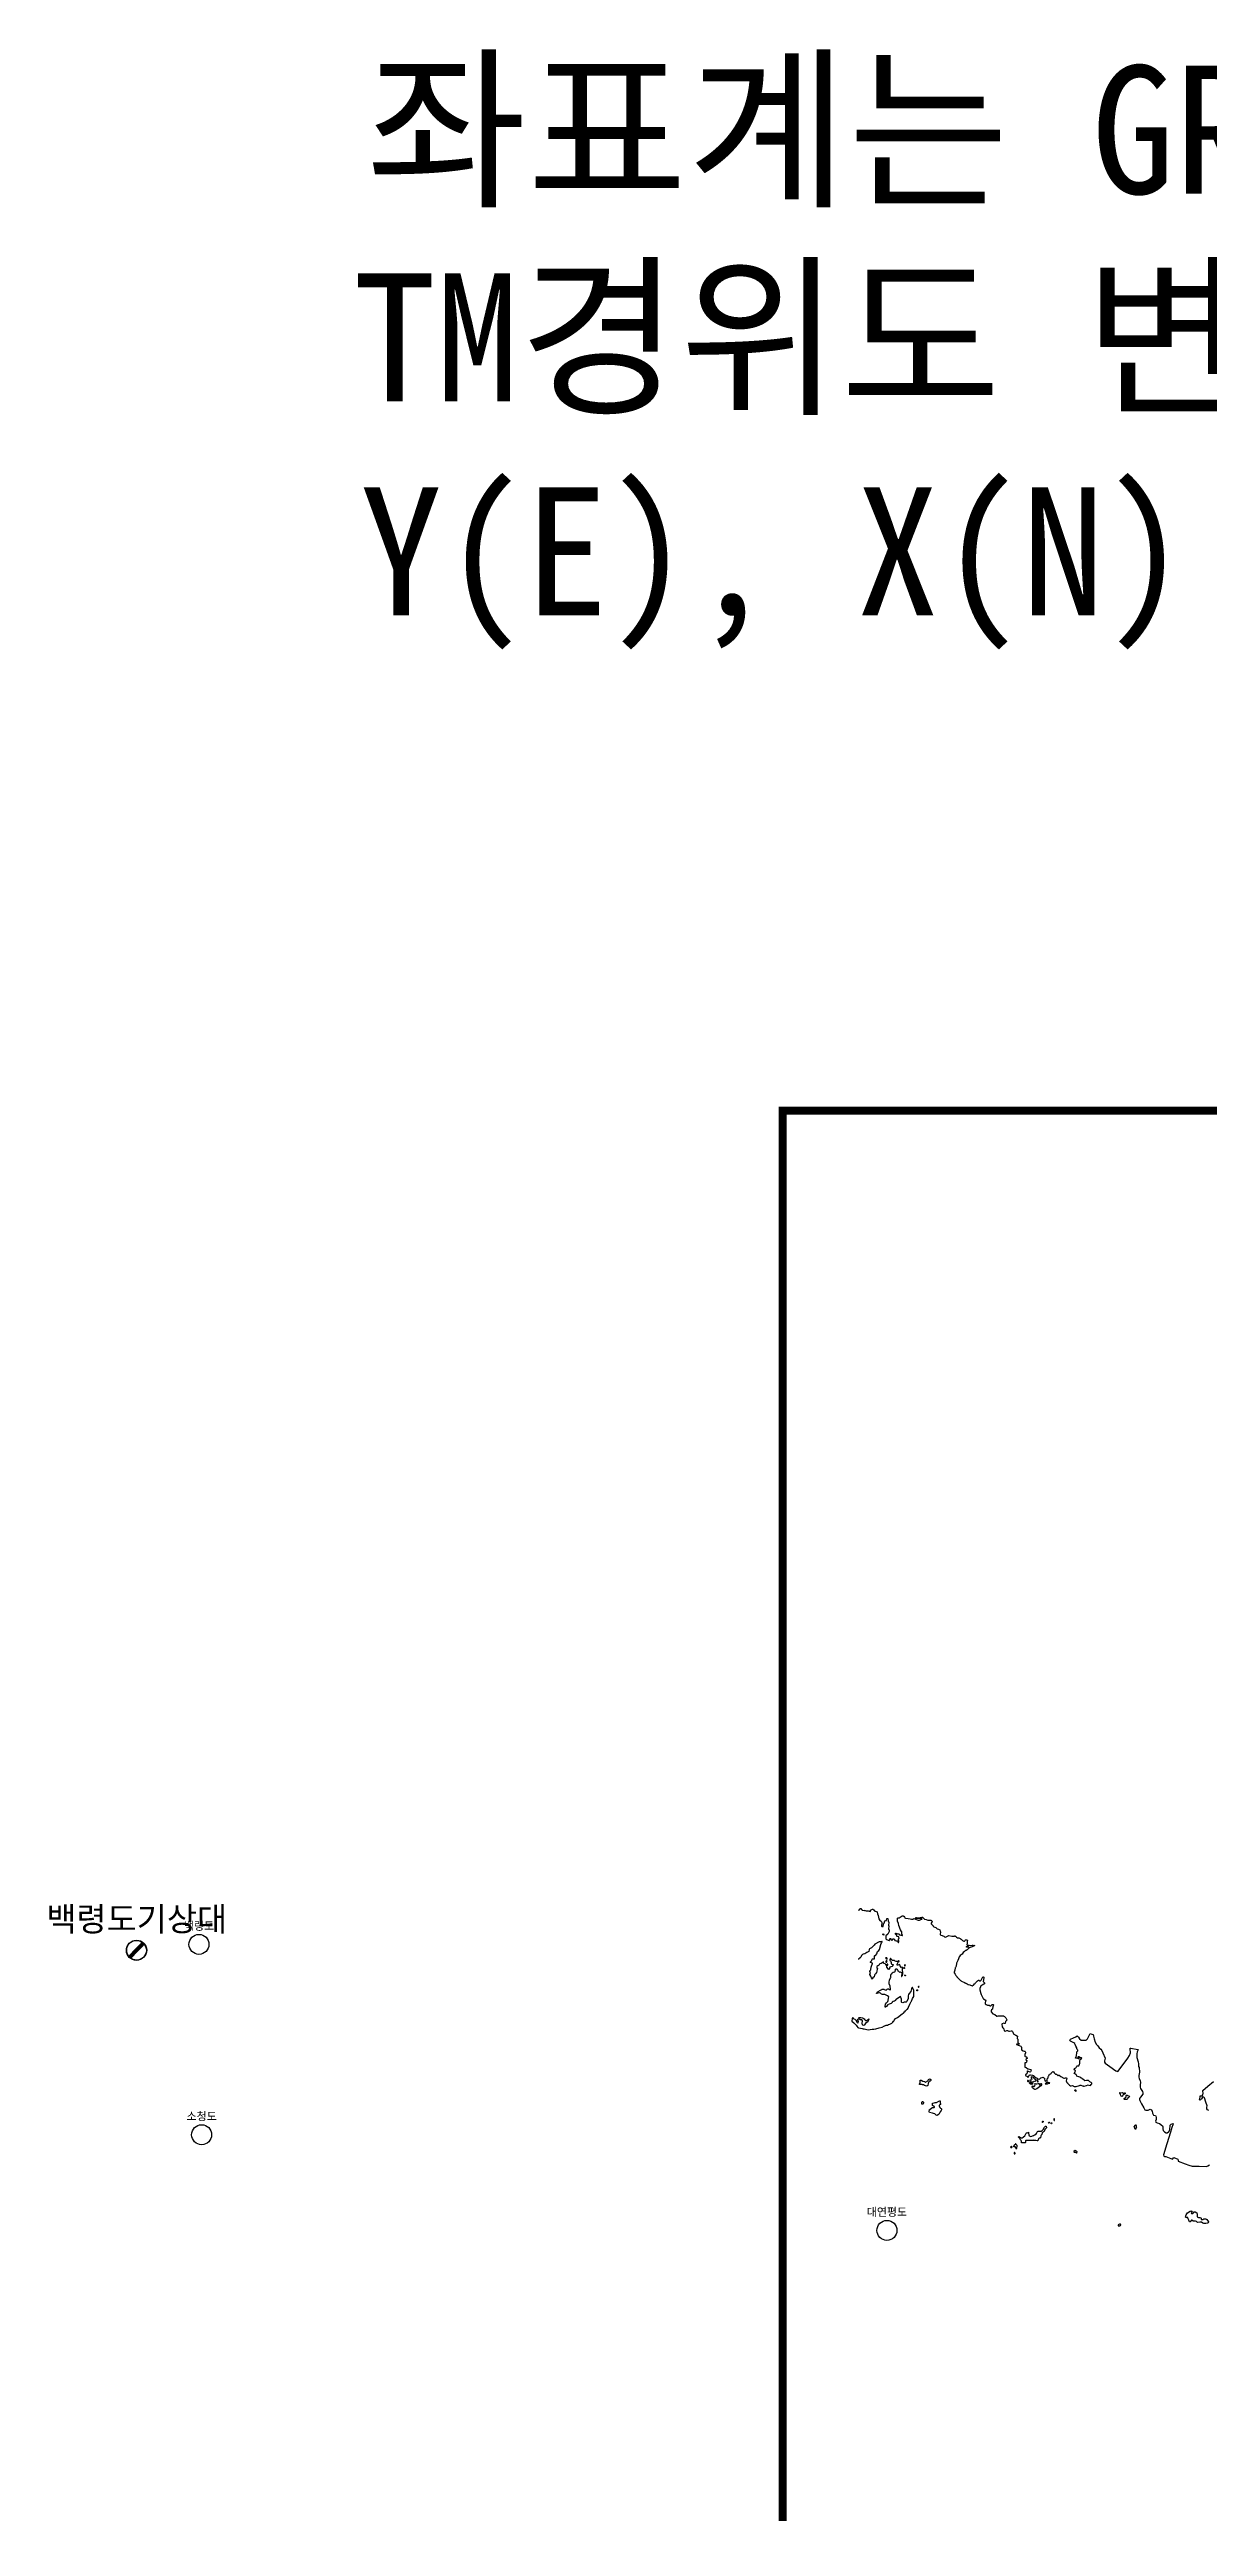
# Model space of a CAD drawing. Header units: millimetres. Extents: x -954552 to 1497340, y -301250 to 736091.
# Drawn here: x -19392 to 125460, y 428269 to 736091 of the extents above; entities that cross this region are included whole.
import ezdxf
from ezdxf.enums import TextEntityAlignment as Align

# ---------------------------------------------------------------- set-up
doc = ezdxf.new("R2010")
doc.units = ezdxf.units.MM
for name, color, linetype in [('2121', 7, 'Continuous'), ('2122', 7, 'Continuous'), ('AWS', 4, 'Continuous'), ('AWS명', 2, 'Continuous'), ('EL', 2, 'Continuous'), ('Point', 1, 'Continuous'), ('관측소명', 3, 'Continuous'), ('기상청', 1, 'Continuous')]:
    doc.layers.add(name, color=color, linetype=linetype)
doc.styles.add('GHS', font='')
doc.styles.get("Standard").update_dxf_attribs({"font": ''})
doc.styles.get('GHS').set_extended_font_data('BatangChe')
doc.styles.get('Standard').set_extended_font_data('Gulim')

# ---------------------------------------------------------------- blocks, each defined once
blk = doc.blocks.new('관측소(기상청)')
at = {"layer": '기상청', "const_width": 500}
blk.add_lwpolyline([(821, 874), (-914, -926)], dxfattribs=at)
at = {"layer": '기상청'}
blk.add_circle((-46, -26), 1250, dxfattribs=at)

msp = doc.modelspace()

# ---------------------------------------------------------------- linework, layer by layer
at = {"const_width": 1000}
msp.add_lwpolyline([(436634, 41900), (436634, 603450), (72212, 603450), (72212, 41900)], close=True, dxfattribs=at)
at = {"layer": '2121', "color": 7}
for points in [[(81691, 503577), (81830, 503622), (81889, 503746), (81931, 503781), (81962, 503781), (82002, 503761), (82068, 503644), (82115, 503594), (82162, 503564), (82228, 503551), (82404, 503540), (82504, 503544), (82516, 503531), (82671, 503471), (82908, 503460), (83175, 503411), (83201, 503435), (83223, 503583), (83438, 503674), (83507, 503674), (83551, 503658), (83592, 503614), (83605, 503614), (83712, 503475), (83740, 503454), (83788, 503434), (83788, 503434), (83931, 503412), (84038, 503367), (84081, 503091), (84146, 502895), (84230, 502468), (84376, 502290), (84400, 502289), (84523, 502168), (84626, 502009), (84597, 501548), (84622, 501534), (84770, 501525), (84822, 501819), (84834, 501848), (84892, 501922), (85012, 502226), (85110, 502262), (85176, 502272), (85188, 502284), (85250, 502539), (85281, 502538), (85390, 502505), (85394, 502236), (85488, 502003), (85468, 501685), (85468, 501685), (85503, 501577), (85501, 501495), (85440, 501306), (85434, 501247), (85450, 501178), (85524, 501101), (85530, 501083), (85526, 500896), (85362, 500555), (85139, 500360), (85104, 500079), (85105, 499980), (85222, 499902), (85544, 499789), (85569, 499788), (85618, 499968), (85681, 500042), (85734, 500023), (85741, 499897), (85766, 499871), (85870, 499825), (85921, 499824), (85964, 499855), (86030, 499971), (86139, 499968), (86139, 499968), (86170, 499956), (86185, 499937), (86220, 499811), (86233, 499811), (86251, 499792), (86424, 499738), (86558, 499726), (86580, 499703), (86670, 499532), (86701, 499525), (86759, 499599), (86761, 499693), (86704, 499894), (86711, 499968), (86775, 500011), (86748, 500243), (86674, 500276), (86524, 500292), (86507, 500311), (86450, 500462), (86400, 500514), (86380, 500521), (86331, 500577), (86330, 500670), (86352, 500676), (86352, 500676), (86483, 500643), (86569, 500597), (86606, 500589), (86635, 500589), (86713, 500613), (86763, 500612), (86778, 500598), (86815, 500489), (86834, 500460), (87177, 500384), (87187, 500390), (87187, 500421), (87131, 500584), (87112, 500841), (87088, 500898), (86956, 501126), (86755, 501637), (86698, 501907), (86566, 502184), (86593, 502547), (86610, 502583), (86638, 502595), (86770, 502605), (87170, 502859), (87288, 502856), (87288, 502856), (87321, 502829), (87355, 502816), (87432, 502682), (87506, 502604), (87569, 502575), (87931, 502504), (88143, 502493), (88316, 502433), (88435, 502430), (88474, 502454), (88606, 502505), (89030, 502355), (89165, 502330), (89332, 502322), (89510, 502401), (89611, 502419), (89645, 502443), (89616, 502468), (88843, 502533), (88864, 502614), (88880, 502627), (88946, 502632), (89307, 502585), (89440, 502626), (89465, 502626), (89465, 502626), (89616, 502704), (89680, 502705), (89694, 502689), (89704, 502695), (89891, 502468), (89935, 502447), (90146, 502385), (90365, 502326), (90495, 502315), (90727, 502316), (90819, 502283), (90884, 502231), (90890, 502132), (90794, 501946), (90790, 501909), (90803, 501848), (91002, 501641), (91033, 501622), (91047, 501578), (91127, 501483), (91368, 501390), (91528, 501248), (91714, 501207), (91792, 501162), (91874, 501097), (91925, 500943), (91925, 500943), (91938, 500871), (91909, 500540), (91917, 500515), (91991, 500450), (92190, 500389), (92208, 500371), (92350, 500305), (92436, 500240), (92548, 500201), (92661, 500217), (92990, 500378), (93369, 500307), (93518, 500304), (93686, 500333), (93716, 500351), (93764, 500336), (93763, 500324), (93868, 500263), (93940, 500203), (94077, 500123), (94115, 500109), (94260, 500090), (94388, 500028), (94424, 499989), (94514, 499922), (94514, 499922), (94557, 499902), (94714, 499777), (94874, 499686), (94937, 499684), (95007, 499751), (95046, 499812), (95090, 499849), (95218, 499843), (95321, 499805), (95285, 499646), (95285, 499426), (95296, 499358), (95239, 499271), (95245, 499221), (95431, 499208), (95511, 499187), (95743, 499166), (95919, 499206), (96019, 499204), (96241, 499136), (95900, 498961), (95669, 498893), (95498, 498802), (95414, 498736), (95274, 498599), (95274, 498599), (95138, 498536), (95082, 498525), (94950, 498396), (94779, 498269), (94640, 498060), (94396, 497890), (94332, 497780), (94283, 497718), (94181, 497501), (94108, 497272), (93983, 497043), (93956, 496925), (93897, 496545), (93874, 496489), (93813, 496414), (93774, 496349), (93743, 496067), (93637, 495832), (93638, 495763), (93654, 495726), (93781, 495548), (93853, 495402), (93975, 495256), (93990, 495243), (94347, 494853), (94347, 494853), (94375, 494849), (94458, 494763), (94544, 494724), (94593, 494673), (94932, 494518), (94964, 494496), (95014, 494489), (95082, 494441), (95125, 494436), (95215, 494385), (95268, 494343), (95409, 494267), (95446, 494254), (95614, 494238), (95714, 494198), (95831, 494133), (95918, 494124), (96015, 494179), (96098, 494212), (96215, 494347), (96276, 494402), (96327, 494481), (96341, 494482), (96576, 494741), (96677, 494807), (96677, 494807), (96752, 494806), (96851, 494741), (96931, 494739), (97027, 494799), (97122, 495003), (97160, 495056), (97246, 495227), (97268, 495233), (97345, 495180), (97349, 495118), (97287, 494669), (97304, 494588), (97442, 494473), (97455, 494366), (97346, 494301), (97175, 494171), (96999, 494113), (96927, 493983), (96879, 493778), (96875, 493616), (96983, 493138), (97033, 493020), (97113, 492875), (97269, 492526), (97318, 492475), (97522, 492376), (97522, 492376), (97601, 492308), (97593, 492174), (97539, 492001), (97523, 491864), (97635, 491786), (97740, 491735), (97840, 491708), (98020, 491683), (98168, 491624), (98230, 491623), (98422, 491762), (98540, 491766), (98555, 491753), (98478, 491498), (98462, 491255), (98446, 491180), (98332, 491090), (98291, 490978), (98295, 490877), (98496, 490629), (98718, 490512), (98971, 490338), (99039, 490330), (99170, 490348), (99378, 490353), (99378, 490353), (99434, 490365), (99620, 490358), (99834, 490368), (99880, 490333), (99879, 490321), (99926, 490271), (100034, 490211), (100119, 490123), (100229, 489878), (100228, 489835), (100221, 489809), (100100, 489712), (100079, 489645), (100037, 489388), (100016, 489383), (99962, 489396), (99857, 489449), (99671, 489354), (99630, 489322), (99663, 488997), (99756, 488846), (99853, 488718), (99885, 488488), (99929, 488466), (100042, 488457), (100042, 488457), (100256, 488540), (100330, 488532), (100410, 488474), (100493, 488448), (100566, 488452), (100769, 488504), (100854, 488502), (100964, 488394), (101007, 488317), (101083, 488114), (101129, 488067), (101349, 487954), (101559, 487828), (101522, 487575), (101530, 487537), (101606, 487447), (101595, 487266), (101619, 487221), (101611, 487122), (101617, 486990), (101640, 486990), (101750, 486900), (101782, 486894), (101774, 486856), (101787, 486855), (101787, 486855), (101773, 486830), (101648, 486820), (101448, 486831), (101429, 486783), (101783, 486668), (101980, 486570), (102048, 486506), (102076, 486424), (102076, 486111), (102261, 485995), (102410, 485942), (102479, 485928), (102524, 485895), (102563, 485813), (102561, 485726), (102501, 485546), (102471, 485328), (102545, 485263), (102650, 485217), (102772, 485064), (102770, 485015), (102660, 484974), (102624, 484862), (102752, 484759), (102698, 484584), (102698, 484584), (102599, 484506), (102495, 484471), (102470, 484409), (102496, 483952), (102525, 483933), (102657, 483892), (102880, 483755), (102917, 483754), (103178, 483668), (103258, 483610), (103248, 483460), (103196, 483343), (103170, 483325), (103014, 483347), (102874, 483462), (102813, 483470), (102794, 483457), (102782, 483433), (102765, 483244), (102740, 483109), (102588, 483005), (102580, 482925), (102621, 482882), (102722, 482828), (102874, 482693), (102874, 482693), (102918, 482692), (102995, 482838), (103053, 482977), (103105, 482994), (103202, 482997), (103446, 482964), (103573, 482890), (103625, 482836), (103637, 482836), (103867, 482596), (103960, 482597), (104022, 482586), (104120, 482496), (104333, 482464), (104370, 482479), (104423, 482584), (104477, 482616), (104640, 482642), (104769, 482676), (104817, 482656), (104919, 482566), (104931, 482566), (104962, 482495), (104965, 482234), (105054, 482183), (105054, 482183), (105141, 482255), (105258, 482234), (105264, 482240), (105270, 482390), (105290, 482502), (105316, 482540), (105392, 482612), (105415, 482744), (105439, 482802), (105489, 482866), (105585, 483076), (105747, 483104), (105779, 483135), (105796, 483170), (105796, 483206), (105819, 483223), (105851, 483283), (105985, 483395), (106004, 483401), (106084, 483359), (106138, 483240), (106180, 483177), (106192, 483176), (106315, 483085), (106439, 483051), (106439, 483051), (106611, 482922), (106636, 482915), (106705, 482929), (106784, 482925), (106978, 482794), (107366, 482555), (107459, 482553), (107580, 482607), (107667, 482605), (107728, 482572), (107734, 482565), (107660, 482247), (107754, 482021), (107786, 481986), (107810, 481973), (107829, 481941), (108028, 481727), (108041, 481727), (108041, 481715), (108053, 481715), (108145, 481632), (108279, 481616), (108439, 481644), (108538, 481602), (108581, 481572), (108668, 481545), (108668, 481545), (108880, 481541), (109314, 481668), (109400, 481678), (109496, 481676), (109688, 481610), (109794, 481595), (109818, 481569), (109918, 481561), (110183, 481667), (110416, 481718), (110478, 481714), (110708, 481655), (110760, 481773), (110800, 481821), (110830, 481840), (110846, 481876), (110842, 481940), (110779, 482016), (110587, 482114), (110441, 482268), (110415, 482280), (110178, 482289), (109980, 482237), (109886, 482318), (109599, 482535), (109599, 482535), (109579, 482541), (109513, 482599), (109492, 482605), (109356, 482705), (108981, 482827), (108966, 482838), (108944, 482977), (108877, 483040), (108740, 483094), (108660, 483141), (108707, 483243), (108743, 483285), (108793, 483404), (108818, 483497), (108800, 483517), (108645, 483602), (108672, 483738), (108699, 483782), (108864, 483877), (108890, 483903), (108975, 484057), (109034, 484100), (109168, 484102), (109245, 484132), (109324, 484325), (109324, 484325), (109370, 484405), (109363, 484704), (109406, 484891), (109418, 484915), (109582, 485012), (109590, 485081), (109560, 485113), (109423, 485128), (109238, 485220), (109113, 485229), (109149, 485154), (109268, 485006), (109264, 484988), (109182, 484990), (109127, 485029), (109037, 485058), (108835, 485072), (108832, 485110), (108915, 485296), (108928, 485365), (108962, 485770), (109002, 485857), (109121, 485997), (109107, 486066), (109034, 486168), (109034, 486168), (109002, 486281), (108994, 486345), (108839, 486585), (108786, 486783), (108721, 486869), (108721, 486882), (108596, 486990), (108176, 487197), (108176, 487197), (108117, 487295), (108206, 487443), (108546, 487613), (108842, 487739), (109005, 487843), (109183, 487702), (109323, 487473), (109516, 487332), (109760, 487317), (110152, 487332), (110300, 487495), (110508, 487917), (110648, 488131), (110841, 488080), (111041, 488028), (111070, 487813), (111166, 487480), (111292, 487080), (111425, 486770), (111610, 486622), (111776, 486347), (111978, 486205), (112117, 486019), (112251, 485747), (112505, 485059), (112453, 484734), (112453, 484578), (112511, 484451), (113101, 484046), (113871, 483478), (114085, 483409), (114155, 483438), (115347, 485059), (115556, 485423), (115677, 485718), (115677, 485852), (115625, 486106), (115637, 486309), (115718, 486320), (116609, 486158), (116656, 486106), (116528, 485840), (116493, 485626), (116476, 485406), (116493, 485163), (116638, 484607), (116667, 484381), (116696, 484028), (116760, 483907), (116812, 483328), (116719, 482923), (116708, 482691), (116777, 482535), (116910, 482222), (116951, 482089), (116910, 481701), (116887, 481458), (116951, 481279), (117205, 480914), (117246, 480740), (117223, 480590), (116922, 480185), (116806, 480023), (116800, 479889), (116841, 479768), (117078, 479351), (117344, 478876), (117466, 478604), (117616, 478552), (117883, 478581), (118051, 478662), (118143, 478685), (118224, 478674), (118265, 478604), (118398, 478442), (118456, 478199), (118531, 478026), (118572, 477933), (118792, 477892), (118861, 477835), (118902, 477672), (118884, 477406), (118792, 477215), (118855, 477082), (119023, 476989), (119307, 476908), (119695, 476619), (119747, 476503), (119735, 476243), (119764, 476029), (119926, 475866), (120152, 475757), (120273, 475751), (120435, 475861), (120557, 476005), (120609, 476179), (120655, 476631), (120650, 476712), (120777, 476804), (120962, 476885), (121003, 476868), (120974, 476752), (120852, 476393), (120690, 475843), (120216, 474385), (119799, 472978), (119862, 472816), (119932, 472764), (120082, 472764), (120528, 472619), (120922, 472469), (121084, 472642), (121616, 472440), (121645, 472295), (121645, 472197), (122537, 471871)], [(81691, 490133), (81778, 490132), (81778, 490132), (81997, 490142), (82226, 490112), (82289, 490078), (82406, 489970), (82497, 489843), (82563, 489790), (82620, 489766), (82695, 489770), (82946, 489953), (82999, 489976), (83009, 489970), (82988, 489895), (82926, 489753), (82854, 489630), (82746, 489532), (82607, 489473), (82464, 489219), (82363, 489172), (82263, 489180), (82196, 489238), (82186, 489263), (82170, 489345), (82175, 489456), (82206, 489682), (82183, 489800), (82183, 489800), (82134, 489852), (82096, 489867), (81922, 489876), (81737, 489980), (81672, 489963), (81566, 489896), (81559, 489852), (81649, 489675), (81636, 489488), (81622, 489438), (81603, 489433), (81569, 489465), (81408, 489794), (81298, 489902), (81180, 489949), (81155, 489949), (81086, 490039), (81081, 490060), (81050, 490080), (81027, 490115), (81009, 490115), (80926, 490054), (80896, 489951), (80874, 489796), (80893, 489692), (80893, 489692), (81107, 489487), (81120, 489487), (81272, 489327), (81285, 489327), (81291, 489308), (81410, 489187), (81410, 489174), (81492, 489066), (81632, 488906), (81661, 488885), (81696, 488869), (81942, 488807), (82147, 488782), (82269, 488755), (82369, 488746), (82425, 488727), (82562, 488711), (82912, 488603), (83146, 488640), (83415, 488704), (83641, 488711), (83891, 488737), (84281, 488873), (84665, 488958), (84956, 489120), (84956, 489120), (85012, 489119), (85182, 489184), (85320, 489206), (85467, 489279), (85601, 489325), (85857, 489450), (86009, 489578), (86088, 489708), (86101, 489708), (86177, 489824), (86188, 489880), (86319, 490008), (86559, 490135), (87145, 490621), (87325, 490704), (87463, 490839), (87463, 490852), (87482, 490858), (87566, 490993), (87623, 491048), (87643, 491054), (87662, 491084), (87675, 491084), (87778, 491172), (87790, 491192), (87790, 491192), (87828, 491212), (87898, 491304), (87966, 491450), (88104, 491825), (88292, 492152), (88318, 492176), (88444, 492542), (88601, 492795), (88635, 493525), (88586, 493660), (88521, 493722), (88456, 493904), (88450, 493911), (88416, 493899), (88380, 493863), (88334, 493752), (88227, 493416), (88040, 493164), (87968, 493021), (87921, 492842), (87907, 492523), (87729, 492145), (87672, 492084), (87418, 492066), (87224, 492001), (87108, 492022), (87108, 492022), (87082, 492079), (87061, 492461), (86965, 492763), (86951, 492775), (86778, 492641), (86443, 492462), (86404, 492430), (86363, 492354), (86349, 492352), (86320, 492283), (86215, 492211), (86145, 492191), (86037, 492141), (85912, 492068), (85906, 492042), (85837, 491941), (85799, 491901), (85673, 491848), (85522, 491826), (85349, 491743), (85310, 491706), (85216, 491533), (85092, 491454), (85064, 491449), (85020, 491457), (85043, 491512), (85043, 491512), (85079, 491824), (85195, 491996), (85355, 492149), (85420, 492278), (85463, 492558), (85476, 492721), (85345, 492843), (85011, 493025), (84879, 493039), (84725, 493038), (84599, 493082), (84453, 493182), (84323, 493241), (84273, 493242), (83976, 493148), (83956, 493155), (83956, 493174), (83978, 493242), (84019, 493310), (84145, 493395), (84473, 493572), (84615, 493663), (84658, 493677), (84858, 493679), (84920, 493659), (84920, 493659), (85031, 493594), (85149, 493585), (85197, 493602), (85263, 493655), (85270, 493673), (85352, 493724), (85440, 493722), (85574, 493642), (85681, 493622), (85719, 493634), (85717, 493691), (85647, 494055), (85542, 494363), (85547, 494582), (85588, 494812), (85721, 495097), (85741, 495165), (85754, 495490), (85800, 495557), (85857, 495612), (85923, 495730), (86020, 495810), (86188, 495868), (86256, 495866), (86307, 495897), (86318, 496121), (86318, 496121), (86345, 496171), (86427, 496216), (86478, 496223), (86499, 496204), (86578, 496056), (86628, 495989), (86646, 495983), (86652, 495964), (86790, 495847), (86837, 495828), (86969, 495838), (87005, 495812), (87067, 495792), (87104, 495754), (87097, 495291), (87115, 495291), (87135, 495310), (87209, 495414), (87256, 495550), (87256, 495582), (87243, 495819), (87191, 496008), (87210, 496408), (87194, 496420), (87050, 496411), (87050, 496411), (86917, 496614), (86854, 496753), (86612, 496683), (86531, 496692), (86534, 496816), (86606, 496991), (86654, 497045), (86681, 497095), (86776, 497154), (86774, 497183), (86743, 497215), (86693, 497231), (86644, 497208), (86643, 497195), (86574, 497153), (86499, 497140), (86404, 497138), (86267, 497184), (86194, 497262), (86113, 497294), (85976, 497285), (85925, 497294), (85886, 497347), (85829, 497401), (85719, 497554), (85719, 497554), (85720, 497566), (85701, 497585), (85686, 497572), (85622, 497412), (85626, 497280), (85654, 497268), (85715, 497216), (85742, 497149), (85770, 497028), (85791, 496852), (85876, 496809), (85920, 496801), (85932, 496789), (86002, 496766), (86033, 496766), (86035, 496728), (86011, 496609), (85916, 496530), (85752, 496502), (85625, 496424), (85520, 496164), (85508, 496164), (85483, 496190), (85427, 496210), (85268, 496395), (85268, 496395), (85237, 496402), (85229, 496589), (85130, 496773), (85042, 496850), (84899, 496884), (84874, 496909), (84838, 497104), (84825, 497105), (84612, 496940), (84550, 496904), (84507, 496885), (84379, 496858), (84315, 496810), (84243, 496660), (84221, 496642), (84183, 496637), (84101, 496602), (83996, 496510), (83983, 496486), (83968, 496412), (84039, 496354), (84083, 496334), (84032, 496185), (84015, 495930), (83953, 495756), (83953, 495756), (83840, 495608), (83736, 495504), (83710, 495448), (83667, 495231), (83515, 495115), (83434, 494975), (83408, 494949), (83374, 494968), (83245, 495321), (83130, 495524), (83186, 495773), (83129, 495905), (83128, 495992), (83211, 496065), (83231, 496115), (83295, 496489), (83312, 496507), (83322, 496563), (83448, 496879), (83456, 496960), (83188, 497022), (83186, 497060), (83196, 497090), (83248, 497165), (83382, 497287), (83411, 497443), (83411, 497443), (83462, 497491), (83630, 497463), (83700, 497492), (83723, 497866), (83740, 497885), (83846, 497895), (83885, 497933), (84000, 498086), (84094, 498384), (84241, 498518), (84332, 498665), (84489, 499275), (84581, 499473), (84665, 499589), (84663, 499627), (84619, 499628), (84539, 499598), (84366, 499604), (84290, 499591), (83746, 499297), (83644, 499206), (83547, 499064), (83343, 498876), (83153, 498786), (83096, 498737), (83096, 498737), (83038, 498651), (82976, 498390), (82729, 498264), (82494, 498115), (82436, 498086), (82278, 498050), (82220, 498008), (82089, 497891), (82004, 497706), (81905, 497620), (81723, 497436), (81691, 497386)], [(125483, 478547), (125292, 478604), (125211, 478755), (125211, 478929), (125269, 479120), (125118, 479583), (124927, 480115), (124852, 480214), (124696, 480214), (124563, 479982), (124389, 479832), (124314, 479849), (124372, 480214), (124406, 480381), (124505, 480381), (124655, 480381), (124736, 480497), (124754, 480688), (124736, 480937), (124736, 481018), (125367, 481591), (126074, 482164)], [(122537, 471871), (122959, 471716), (123388, 471554), (123770, 471589), (124279, 471577), (125182, 471537), (125356, 471629), (125576, 471728)]]:
    msp.add_lwpolyline(points, dxfattribs=at)
at = {"layer": '2122', "color": 7}
for points in [[(84875, 500499), (84876, 500459), (84859, 500442), (84772, 500463), (84744, 500502), (84746, 500569), (84775, 500594), (84819, 500587), (84871, 500526), (84875, 500499), (84875, 500499)], [(95319, 499063), (95365, 499050), (95439, 498980), (95439, 498954), (95369, 498925), (95207, 498940), (95202, 499003), (95218, 499040), (95319, 499063), (95319, 499063)], [(85239, 497532), (85241, 497414), (85185, 497427), (85148, 497528), (85107, 497568), (85118, 497623), (85164, 497653), (85225, 497646), (85219, 497596), (85239, 497589), (85239, 497532), (85239, 497532)], [(85262, 497143), (85268, 497200), (85243, 497228), (85217, 497239), (85156, 497229), (85127, 497152), (85125, 497102), (85140, 497079), (85240, 497051), (85262, 497143), (85262, 497143)], [(85329, 496818), (85269, 496813), (85264, 496757), (85331, 496687), (85381, 496680), (85368, 496798), (85346, 496818), (85329, 496818), (85329, 496818)], [(87457, 496334), (87453, 496283), (87435, 496265), (87396, 496259), (87348, 496310), (87349, 496379), (87365, 496398), (87419, 496403), (87459, 496376), (87457, 496334), (87457, 496334)], [(87491, 496728), (87487, 496724), (87483, 496721), (87479, 496717), (87475, 496713), (87472, 496710), (87468, 496706), (87464, 496702), (87461, 496698), (87458, 496694), (87455, 496691), (87452, 496687), (87450, 496683), (87447, 496678), (87446, 496674), (87446, 496674), (87444, 496669), (87443, 496663), (87443, 496657), (87442, 496652), (87442, 496646), (87443, 496640), (87443, 496634), (87444, 496628), (87445, 496623), (87447, 496617), (87449, 496612), (87451, 496608), (87451, 496608), (87453, 496604), (87456, 496600), (87459, 496597), (87462, 496594), (87464, 496593), (87468, 496592), (87472, 496591), (87476, 496591), (87481, 496591), (87486, 496592), (87491, 496593), (87496, 496594), (87502, 496596), (87507, 496599), (87512, 496601), (87517, 496604), (87522, 496608), (87526, 496611), (87531, 496615), (87534, 496618), (87536, 496620), (87539, 496624), (87542, 496629), (87545, 496634), (87548, 496639), (87550, 496644), (87552, 496650), (87554, 496655), (87554, 496655), (87555, 496661), (87556, 496667), (87557, 496673), (87558, 496678), (87558, 496684), (87557, 496690), (87557, 496695), (87556, 496700), (87554, 496704), (87552, 496709), (87550, 496713), (87548, 496716), (87545, 496719), (87541, 496721), (87537, 496723), (87533, 496724), (87528, 496725), (87523, 496726), (87518, 496726), (87513, 496727), (87507, 496727), (87502, 496727), (87496, 496728), (87491, 496728), (87491, 496728)], [(87576, 495405), (87570, 495343), (87561, 495337), (87518, 495346), (87478, 495390), (87484, 495426), (87529, 495488), (87542, 495488), (87576, 495405), (87576, 495405)], [(89081, 493538), (89072, 493478), (89059, 493465), (89003, 493473), (89011, 493575), (89033, 493642), (89055, 493608), (89073, 493608), (89087, 493578), (89081, 493538), (89081, 493538)], [(89263, 493971), (89275, 494030), (89262, 494030), (89251, 494055), (89168, 493983), (89164, 493957), (89194, 493925), (89251, 493912), (89263, 493971), (89263, 493971)], [(90052, 482071), (90085, 482067), (90371, 482248), (90442, 482384), (90602, 482506), (90761, 482408), (90743, 482259), (90650, 482192), (90525, 482176), (90471, 482009), (90400, 481910), (90376, 481673), (90246, 481577), (90076, 481630), (89951, 481639), (89827, 481717), (89722, 481750), (89672, 481776), (89347, 481796), (89345, 481834), (89403, 482020), (89406, 482320), (89416, 482327), (89555, 482301), (89757, 482206), (89757, 482206), (89776, 482187), (89949, 482145), (90017, 482075), (90052, 482071), (90052, 482071)], [(102942, 482198), (102933, 482248), (102896, 482274), (102858, 482281), (102825, 482263), (102824, 482202), (102832, 482178), (102844, 482157), (102883, 482130), (102918, 482126), (102950, 482136), (102942, 482198), (102942, 482198)], [(103258, 481938), (103286, 481929), (103376, 481932), (103449, 481949), (103456, 481837), (103417, 481806), (103353, 481799), (103192, 481812), (103058, 481934), (103069, 482039), (103117, 482038), (103208, 481949), (103258, 481938), (103258, 481938)], [(103708, 482228), (103832, 482197), (103886, 482371), (103857, 482389), (103749, 482418), (103701, 482469), (103660, 482587), (103550, 482679), (103546, 482666), (103543, 482685), (103525, 482704), (103394, 482682), (103294, 482721), (103284, 482715), (103259, 482554), (103377, 482501), (103376, 482444), (103355, 482427), (103321, 482369), (103260, 482322), (103106, 482301), (103113, 482151), (103131, 482131), (103214, 482104), (103524, 482103), (103524, 482103), (103670, 482207), (103670, 482207)], [(103974, 481854), (104006, 481855), (104138, 481902), (104263, 481888), (104287, 481872), (104310, 481742), (104328, 481736), (104375, 481748), (104416, 481784), (104450, 481896), (104512, 481895), (104559, 481849), (104559, 481755), (104488, 481613), (104314, 481503), (103967, 481255), (103766, 481148), (103721, 481137), (103653, 481176), (103601, 481240), (103487, 481304), (103372, 481433), (103385, 481501), (103468, 481593), (103593, 481545), (103593, 481545), (103630, 481544), (103719, 481612), (103755, 481674), (103760, 481749), (103715, 481812), (103716, 481887), (103744, 481899), (103827, 481880), (103893, 481852), (103974, 481854), (103974, 481854)], [(104091, 482224), (104097, 482328), (104085, 482341), (104067, 482342), (104009, 482262), (104010, 482168), (104025, 482143), (104098, 482097), (104148, 482089), (104137, 482140), (104091, 482224), (104091, 482224)], [(105010, 481878), (105044, 481857), (105106, 481852), (105312, 481864), (105413, 481900), (105627, 481926), (105627, 481945), (105614, 481945), (105572, 481995), (105484, 482004), (105327, 482063), (105295, 482043), (105286, 482012), (105252, 481977), (105165, 481971), (105115, 481951), (105010, 481878), (105010, 481878)], [(108866, 481026), (108869, 480916), (108850, 480916), (108795, 480972), (108790, 480990), (108738, 481030), (108745, 481081), (108790, 481130), (108808, 481123), (108851, 481063), (108866, 481026), (108866, 481026)], [(114703, 480346), (114693, 480315), (114648, 480279), (114506, 480318), (114467, 480390), (114437, 480500), (114418, 480552), (114356, 480658), (114351, 480777), (114644, 480753), (114679, 480766), (114730, 480756), (114758, 480723), (114771, 480673), (114823, 480661), (114909, 480706), (114963, 480725), (115005, 480720), (115033, 480699), (115033, 480653), (115007, 480613), (114935, 480574), (114874, 480550), (114821, 480522), (114778, 480489), (114738, 480447), (114713, 480398), (114703, 480346), (114703, 480346)], [(115221, 479920), (115136, 479889), (114942, 479898), (114900, 479937), (114901, 480025), (114946, 480077), (115083, 480140), (115134, 480196), (115152, 480238), (115162, 480301), (115164, 480401), (115195, 480441), (115275, 480437), (115319, 480395), (115494, 480352), (115543, 480298), (115522, 480208), (115378, 480126), (115358, 480105), (115318, 479992), (115221, 479920), (115221, 479920)], [(89732, 479597), (89675, 479602), (89592, 479534), (89575, 479367), (89675, 479352), (89768, 479363), (89826, 479404), (89877, 479478), (89872, 479522), (89844, 479554), (89784, 479588), (89732, 479597), (89732, 479597)], [(91947, 478836), (92018, 478762), (92067, 478735), (92077, 478630), (92053, 478533), (92042, 478511), (91897, 478376), (91790, 478129), (91726, 478043), (91708, 478040), (91701, 478023), (91554, 477922), (91424, 477950), (91360, 478005), (91338, 478012), (91222, 478099), (91066, 478139), (90943, 478204), (90594, 478300), (90527, 478345), (90593, 478650), (90617, 478657), (90880, 478850), (90945, 478886), (91146, 478893), (91146, 478893), (91183, 478941), (91214, 479030), (91129, 479066), (91085, 479073), (90957, 479135), (90945, 479410), (90961, 479436), (91008, 479453), (91171, 479468), (91284, 479541), (91353, 479532), (91406, 479513), (91460, 479524), (91745, 479705), (91858, 479740), (91883, 479739), (91904, 479721), (91902, 479502), (91937, 479358), (91938, 479313), (91932, 479282), (91799, 479197), (91788, 479098), (91871, 478915), (91947, 478836), (91947, 478836)], [(104766, 477111), (104748, 477027), (104726, 477021), (104698, 477034), (104704, 477159), (104720, 477208), (104774, 477188), (104766, 477111), (104766, 477111)], [(106193, 477382), (106183, 477489), (106102, 477471), (106092, 477446), (106093, 477358), (106151, 477294), (106198, 477294), (106193, 477382), (106193, 477382)], [(101521, 474066), (101528, 474168), (101430, 474257), (101410, 474264), (101369, 474371), (101345, 474372), (101303, 474352), (101261, 474280), (101213, 474243), (101063, 474071), (101056, 474035), (101098, 474002), (101168, 474017), (101248, 474011), (101351, 473814), (101381, 473783), (101474, 473775), (101503, 473805), (101521, 474066), (101521, 474066)], [(103429, 475350), (103589, 475421), (103707, 475487), (103843, 475534), (103948, 475644), (104084, 475892), (104167, 475958), (104311, 475961), (104396, 475939), (104477, 475930), (104526, 475931), (104583, 475949), (104772, 476163), (104953, 476446), (105082, 476568), (105137, 476562), (105190, 476379), (105186, 476351), (104978, 476165), (104898, 475904), (104638, 475760), (104602, 475524), (104506, 475438), (104474, 475376), (104430, 475133), (104430, 475133), (104370, 475084), (104272, 475062), (104196, 475007), (104103, 474728), (104028, 474730), (103848, 474784), (103604, 474802), (103548, 474803), (103472, 474780), (103260, 474797), (102935, 474780), (102736, 474790), (102648, 474786), (102622, 474780), (102565, 474744), (102560, 474522), (102540, 474488), (102140, 474480), (102095, 474486), (102054, 474505), (102052, 474718), (102028, 474781), (101961, 474851), (101883, 474985), (101804, 475061), (101804, 475061), (101773, 475123), (101688, 475214), (101699, 475257), (101751, 475268), (101807, 475236), (101887, 475165), (101940, 475154), (102017, 475100), (102143, 475086), (102173, 475097), (102249, 475145), (102326, 475212), (102326, 475225), (102338, 475224), (102466, 475353), (102642, 475686), (102712, 475722), (102793, 475726), (102904, 475799), (102927, 475805), (102945, 475798), (103005, 475403), (103060, 475345), (103166, 475299), (103346, 475307), (103346, 475307), (103429, 475350), (103429, 475350)], [(105562, 477011), (105534, 476952), (105495, 476957), (105459, 476978), (105473, 477053), (105508, 477084), (105537, 477090), (105564, 477064), (105562, 477011), (105562, 477011)], [(105853, 476931), (105831, 476871), (105769, 476873), (105774, 476966), (105798, 477003), (105851, 476984), (105853, 476931), (105853, 476931)], [(116404, 476457), (116417, 476414), (116416, 476340), (116409, 476321), (116334, 476272), (116300, 476142), (116251, 476180), (116247, 476311), (116126, 476572), (116195, 476581), (116233, 476617), (116272, 476720), (116292, 476741), (116329, 476747), (116408, 476608), (116404, 476457), (116404, 476457)], [(100800, 474031), (100721, 474010), (100716, 473954), (100746, 473922), (100837, 473907), (100866, 473913), (100884, 473931), (100888, 473951), (100862, 474026), (100837, 474040), (100800, 474031), (100800, 474031)], [(101285, 473191), (101284, 473216), (101248, 473260), (101201, 473281), (101173, 473275), (101151, 473150), (101153, 473107), (101228, 473111), (101286, 473160), (101285, 473191), (101285, 473191)], [(108802, 473308), (108956, 473220), (108994, 473219), (109016, 473356), (108936, 473439), (108763, 473524), (108623, 473396), (108610, 473352), (108646, 473326), (108709, 473304), (108802, 473308), (108802, 473308)], [(114306, 464109), (114434, 464178), (114466, 464280), (114436, 464316), (114330, 464311), (114167, 464255), (114141, 464227), (114152, 464133), (114170, 464099), (114276, 464094), (114306, 464109), (114306, 464109)]]:
    msp.add_lwpolyline(points, dxfattribs=at)
msp.add_lwpolyline([(123573, 465743), (123660, 465852), (123781, 465852), (123961, 465725), (124030, 465563), (124030, 465366), (124013, 465245), (124192, 465169), (124354, 465169), (124476, 465117), (124534, 465065), (124534, 464978), (124534, 464903), (124603, 464903), (124707, 464921), (124852, 464978), (125084, 464978), (125211, 464903), (125367, 464764), (125425, 464637), (125385, 464510), (125315, 464440), (125118, 464405), (124979, 464405), (124852, 464405), (124707, 464440), (124553, 464571), (124347, 464581), (124059, 464542), (124017, 464568), (123930, 464669), (123817, 464688), (123568, 464699), (123519, 464716), (123357, 464819), (123320, 464820), (123251, 464789), (123123, 464613), (123061, 464623), (123001, 464721), (122996, 464822), (122880, 465011), (122863, 465102), (122841, 465151), (122841, 465151), (122745, 465152), (122606, 465117), (122554, 465210), (122624, 465494), (122803, 465725), (123139, 465939), (123336, 465991), (123388, 465922), (123336, 465852), (123251, 465742), (123303, 465666), (123427, 465645), (123459, 465654), (123573, 465743)], close=True, dxfattribs=at)
at = {"layer": 'AWS'}
for centre in [(-689, 499291), (-356, 475503), (85260, 463549)]:
    msp.add_circle(centre, 1250, dxfattribs=at)
at = {"layer": '기상청'}
msp.add_circle((-8467, 498566), 1250, dxfattribs=at)

# ---------------------------------------------------------------- block references
at = {"layer": 'Point'}
msp.add_blockref('관측소(기상청)', (-8467, 498566), dxfattribs=at)

# ---------------------------------------------------------------- texts
at = {"style": 'GHS'}
for s, p in [('좌표계는 GRS80이고', (20191, 718043)), ('TM경위도 변환엑셀을 이용해서, 경위도를 TM좌표로 변환한뒤', (18595, 692101)), ('Y(E), X(N) 으로 무브시키면 확인가능하다.', (19393, 665360))]:
    msp.add_text(s, height=16000, dxfattribs=at).set_placement(p)
at = {"layer": 'AWS명'}
for s, p in [('백령도', (-689, 500791)), ('소청도', (-356, 477003)), ('대연평도', (85260, 465049))]:
    msp.add_text(s, height=1000, dxfattribs=at).set_placement(p, align=Align.BOTTOM_CENTER)
at = {"layer": 'EL'}
msp.add_text('0.000', height=2.5, dxfattribs=at).set_placement((-8467, 498565), align=Align.TOP_CENTER)
at = {"layer": '관측소명'}
msp.add_text('백령도기상대', height=3000, dxfattribs=at).set_placement((-8467, 500066), align=Align.BOTTOM_CENTER)

doc.saveas('drawing.dxf')
